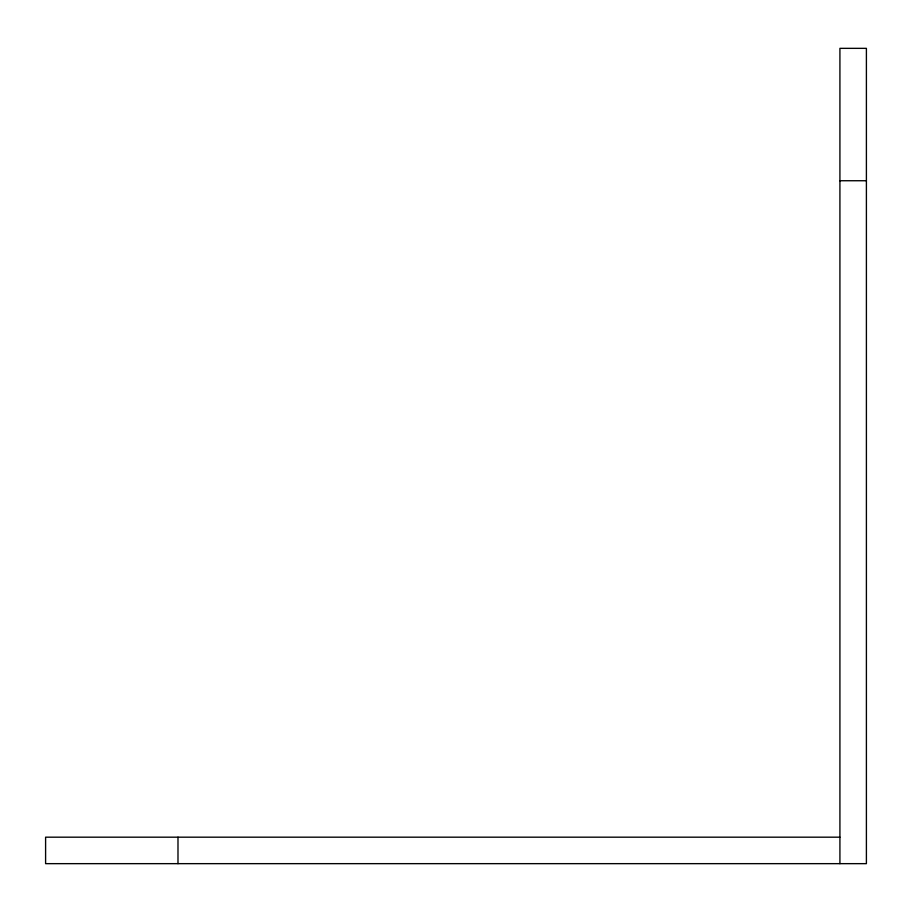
<?xml version="1.0" encoding="UTF-8"?>
<svg xmlns="http://www.w3.org/2000/svg" width="912" height="912" viewBox="0 0 912 912"><rect width="100%" height="100%" fill="white"/><g stroke="black" fill="none" stroke-linecap="round" stroke-linejoin="round"><path stroke-width="1.37" d="M839.918 180.736L866.4 180.736M839.918 837.182L45.6 837.182L45.6 863.653L866.4 863.653L866.4 48.347L839.918 48.347L839.918 863.653M177.988 837.182L177.988 863.653"/></g></svg>
